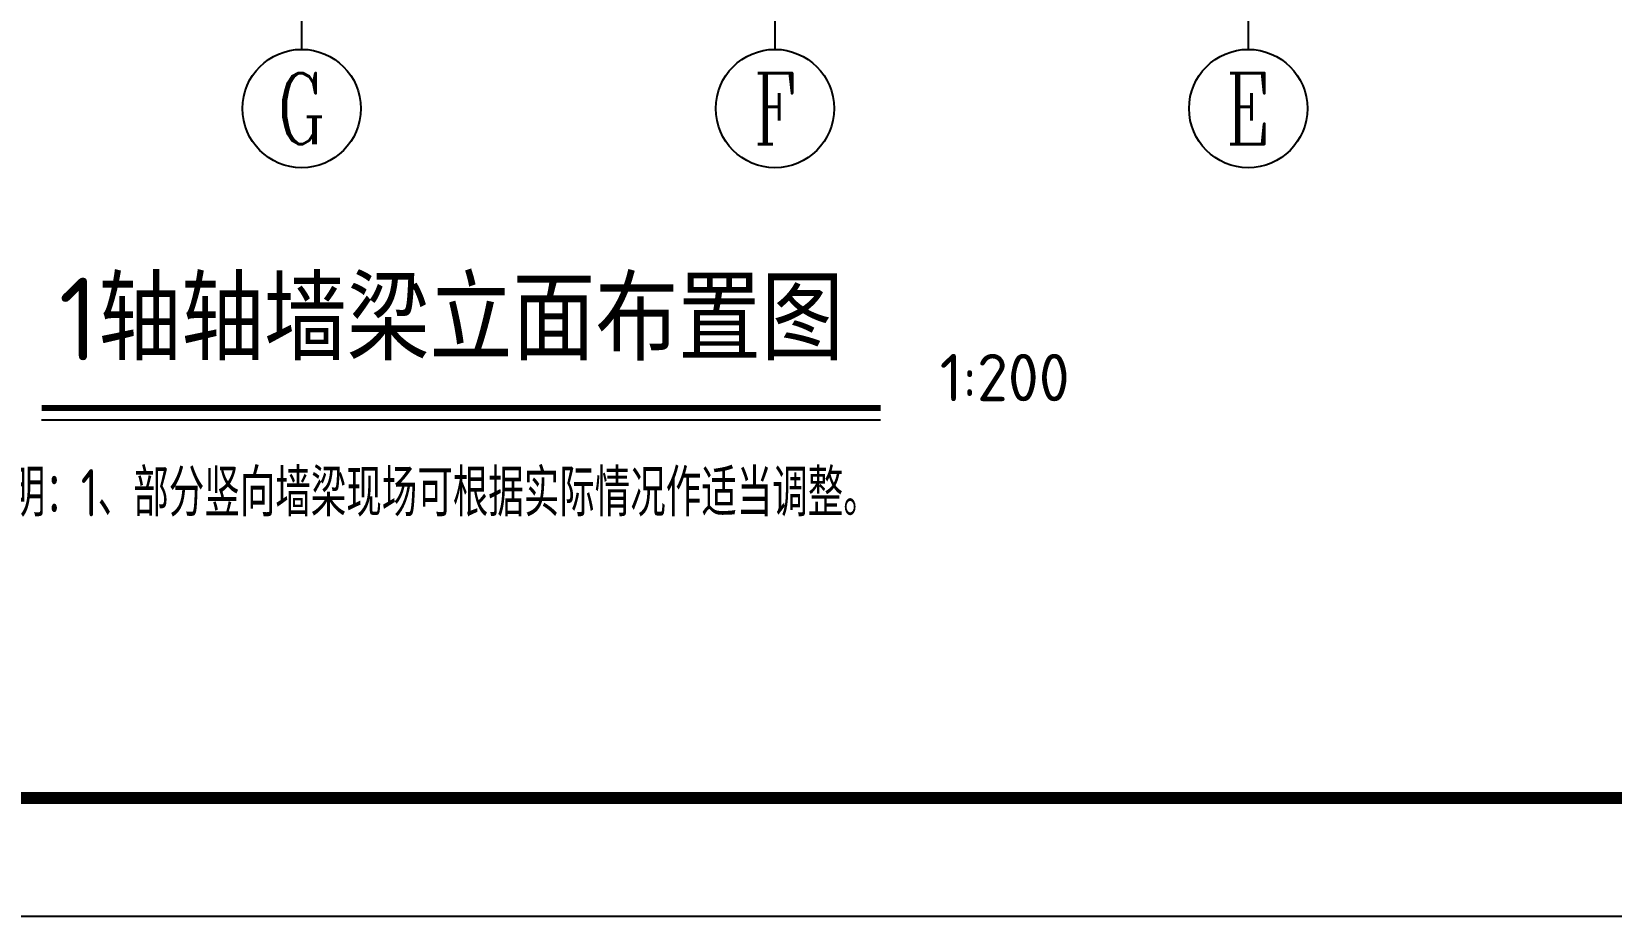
# Model space of a CAD drawing. Extents: x -2746917 to -971774, y -3334247 to -3250358.
# Drawn here: x -1581211 to -1567860, y -3316173 to -3308696 of the extents above; entities that cross this region are included whole.
import ezdxf
from ezdxf.enums import TextEntityAlignment as Align

# ---------------------------------------------------------------- set-up
doc = ezdxf.new("R2010")
doc.units = 0
doc.header["$LTSCALE"] = 1000
doc.header["$MEASUREMENT"] = 0
doc.layers.get('0').update_dxf_attribs({"linetype": 'CONTINUOUS'})
for name, color, linetype in [('NUM', 7, 'CONTINUOUS'), ('PUB_TITLE', 4, 'CONTINUOUS'), ('TEXT', 7, 'CONTINUOUS')]:
    doc.layers.add(name, color=color, linetype=linetype)
doc.layers.add('yichutu', color=7, linetype='CONTINUOUS', true_color=0xffffff, plot=False)
doc.styles.add('TSSD_Axis', font='Complex.shx', dxfattribs={"width": 0.7, "bigfont": 'hztxt.shx'})
doc.styles.add('TSSD_Norm', font='tssdeng.shx', dxfattribs={"width": 0.75, "bigfont": 'hztxt.shx'})
doc.styles.add('TSSD_Rein', font='Tssdeng.shx', dxfattribs={"width": 0.75, "bigfont": 'hztxt.shx'})

# ---------------------------------------------------------------- blocks, each defined once
blk = doc.blocks.new('ts_axno')
at = {"color": 0, "linetype": 'ByBlock', "lineweight": -2}
blk.add_circle((0, 0), 0.5, dxfattribs=at)
at = {"color": 0, "linetype": 'ByBlock', "lineweight": -2, "style": 'TSSD_Axis', "width": 0.7}
blk.add_attdef('A', text='', height=0.6, dxfattribs=at).set_placement((0, 0), align=Align.MIDDLE_CENTER)
blk = doc.blocks.new('yct-891-420-89100-42000-100-2004.0')
at = {"layer": 'yichutu', "color": 7, "true_color": 0xffffff}
blk.add_lwpolyline([(0, 0), (0, 42000), (89100, 42000), (89100, 0)], close=True, dxfattribs=at)
blk = doc.blocks.new('A$C440D491C')
at = {"layer": 'PUB_TITLE'}
blk.add_lwpolyline([(0, 0), (0, 42000), (89100, 42000), (89100, 0)], close=True, dxfattribs=at)
at = {"layer": 'PUB_TITLE', "const_width": 100}
blk.add_lwpolyline([(88100, 1000), (88100, 41000), (713, 41000), (713, 1000), (88100, 1000)], dxfattribs=at)

msp = doc.modelspace()

# ---------------------------------------------------------------- linework, layer by layer
at = {"layer": 'NUM', "ltscale": 1.5}
for p, q in [((-1578928.96, -3306598.7), (-1578928.96, -3308846.34)), ((-1574928.96, -3306598.7), (-1574928.96, -3308846.34)), ((-1570928.96, -3306598.7), (-1570928.96, -3308846.34))]:
    msp.add_line(p, q, dxfattribs=at)
at = {"layer": 'NUM', "color": 0, "linetype": 'ByBlock', "const_width": 50}
msp.add_lwpolyline([(-1581126.36, -3311877.73), (-1574036.44, -3311877.73)], dxfattribs=at)
at = {"layer": 'NUM', "color": 0, "linetype": 'ByBlock'}
msp.add_lwpolyline([(-1581126.36, -3311977.73), (-1574036.44, -3311977.73)], dxfattribs=at)

# ---------------------------------------------------------------- block references
at = {"ltscale": 1.5}
msp.add_blockref('A$C440D491C', (-1592989.12, -3316173.05), dxfattribs=at)
at = {"layer": 'NUM'}
ref = msp.add_blockref('ts_axno', (-1578928.96, -3309346.34), dxfattribs=dict(at, xscale=1000, yscale=1000, zscale=1000))
ref.add_attrib('4', 'G', dxfattribs={"height": 600, "style": 'TSSD_Axis', "width": 0.7}).set_placement((-1578928.96, -3309346.34), align=Align.MIDDLE_CENTER)
ref = msp.add_blockref('ts_axno', (-1574928.96, -3309346.34), dxfattribs=dict(at, xscale=1000, yscale=1000, zscale=1000))
ref.add_attrib('5', 'F', dxfattribs={"height": 600, "style": 'TSSD_Axis', "width": 0.7}).set_placement((-1574928.96, -3309346.34), align=Align.MIDDLE_CENTER)
ref = msp.add_blockref('ts_axno', (-1570928.96, -3309346.34), dxfattribs=dict(at, xscale=1000, yscale=1000, zscale=1000))
ref.add_attrib('6', 'E', dxfattribs={"height": 600, "style": 'TSSD_Axis', "width": 0.7}).set_placement((-1570928.96, -3309346.34), align=Align.MIDDLE_CENTER)
at = {"layer": 'yichutu'}
msp.add_blockref('yct-891-420-89100-42000-100-2004.0', (-1592989.12, -3316173.05), dxfattribs=at)

# ---------------------------------------------------------------- texts
at = {"layer": 'TEXT', "color": 0, "lineweight": 5, "style": 'TSSD_Norm'}
msp.add_text('1轴轴墙梁立面布置图', height=700, dxfattribs=at).set_placement((-1580981.48, -3311685.6), align=Align.BOTTOM_LEFT)
at = {"layer": 'TEXT', "color": 0, "linetype": 'ByBlock', "lineweight": 5, "style": 'TSSD_Norm'}
msp.add_text('1:200', height=400, dxfattribs=at).set_placement((-1573536.44, -3311939.68), align=Align.BOTTOM_LEFT)
at = {"layer": 'TEXT', "lineweight": 5, "style": 'TSSD_Rein', "width": 0.75}
msp.add_text('说明：1、部分竖向墙梁现场可根据实际情况作适当调整。', height=400, dxfattribs=at).set_placement((-1581694.91, -3312793.3))

doc.saveas('drawing.dxf')
